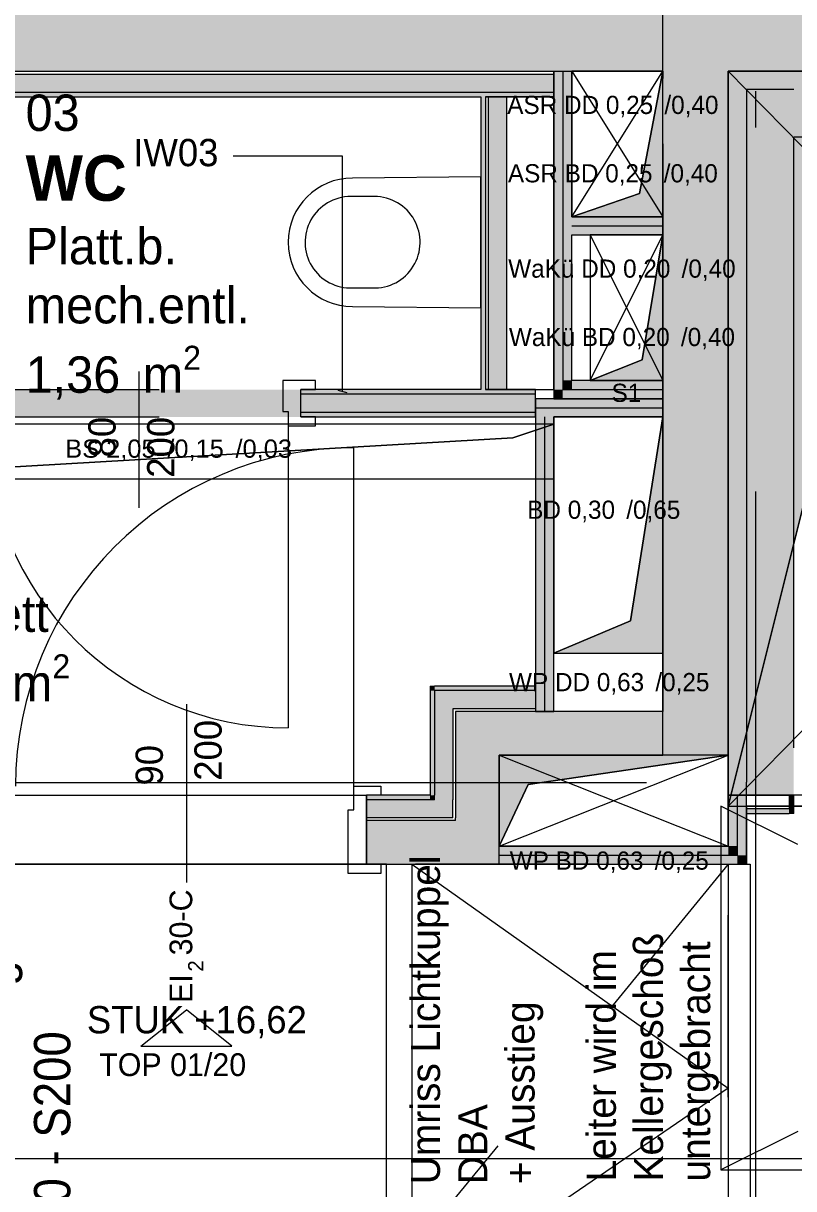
# Model space of a CAD drawing. Header units: metres. Extents: x -3 to 171, y -23 to 41.
# Drawn here: x 6.986 to 9.105, y -7.117 to -3.913 of the extents above; entities that cross this region are included whole.
import ezdxf

# ---------------------------------------------------------------- set-up
doc = ezdxf.new("R2010")
doc.units = ezdxf.units.M
doc.header["$MEASUREMENT"] = 0
for name, pattern in [('Achse', [0.004, 0.002, -0.001, 0, -0.001]), ('Strichlinie eng', [0.002, 0.0015, -0.0005]), ('Untersicht', [0.001, 0.0005, -0.0005])]:
    doc.linetypes.add(name, pattern=pattern)
for name, color, linetype in [('5._2.DG PP STG1_1_000 Achsraster', 7, 'Continuous'), ('5._2.DG PP STG1_1_120 Wand Innen tragend', 7, 'Continuous'), ('5._2.DG PP STG1_1_130 Wand Innen', 7, 'Continuous'), ('5._2.DG PP STG1_1_170 Schachtwände', 7, 'Continuous'), ('5._2.DG PP STG1_1_210 Decke', 7, 'Continuous'), ('5._2.DG PP STG1_1_220 Bodenaufbau', 7, 'Continuous'), ('5._2.DG PP STG1_1_230 Decke abgehaengt', 7, 'Continuous'), ('5._2.DG PP STG1_1_270 Deckendurchbruchsymbol', 7, 'Continuous'), ('5._2.DG PP STG1_1_420 Rampe', 7, 'Continuous'), ('5._2.DG PP STG1_1_430 Aufzug', 7, 'Continuous'), ('5._2.DG PP STG1_1_540 Sanitäreinrichtung', 7, 'Continuous'), ('5._2.DG PP STG1_1_810 Raum', 7, 'Continuous'), ('5._2.DG PP STG1_1_910 Allgemein Bemaßung.x', 7, 'Continuous'), ('5._2.DG PP STG1_1_915 Allgemein Beschriftung.x', 7, 'Continuous'), ('5._2.DG PP STG1_1_950 Polierplan Bemaßung', 7, 'Continuous')]:
    doc.layers.add(name, color=color, linetype=linetype)
doc.styles.add('ERSTELLTER_STIL_1', font='arial.ttf')
doc.styles.add('ERSTELLTER_STIL_2', font='')
doc.styles.add('ERSTELLTER_STIL_5', font='', dxfattribs={"width": 0.936868})
doc.styles.add('ERSTELLTER_STIL_6', font='')
doc.styles.get('ERSTELLTER_STIL_2').set_extended_font_data('Eurostile')
doc.styles.get('ERSTELLTER_STIL_5').set_extended_font_data('Eurostile')
doc.styles.get('ERSTELLTER_STIL_6').set_extended_font_data('Eurostile', bold=True)

msp = doc.modelspace()

# ---------------------------------------------------------------- hatches: boundary and pattern name
at = {"layer": '5._2.DG PP STG1_1_120 Wand Innen tragend', "linetype": 'Continuous', "lineweight": 13, "true_color": 0x3f7f02}
for points in [[(6.455, -4.045), (8.445, -4.045), (8.445, -3.865), (6.455, -3.865)], [(8.745, -3.865), (8.445, -3.865), (8.445, -4.045), (8.745, -4.045)], [(8.745, -4.045), (8.925, -4.045), (8.745, -3.865)], [(8.745, -3.865), (8.925, -4.045), (8.925, -3.865)], [(10.905, -3.865), (8.925, -3.865), (8.925, -4.045), (10.905, -4.045)], [(8.745, -4.045), (8.745, -5.805), (8.925, -5.805), (8.925, -4.045)], [(8.295, -5.805), (8.175, -5.805), (8.295, -5.925)], [(8.295, -5.925), (8.175, -5.805), (8.175, -5.925)], [(8.295, -5.925), (8.395, -5.925), (8.395, -5.805), (8.295, -5.805)], [(8.745, -5.805), (8.395, -5.805), (8.395, -5.925), (8.745, -5.925)], [(8.745, -5.805), (8.745, -5.925), (8.925, -5.925)], [(8.745, -5.805), (8.925, -5.925), (8.925, -5.805)], [(8.295, -6.105), (8.295, -5.925), (8.175, -5.925), (8.175, -6.105)], [(8.175, -6.105), (7.93, -6.105), (7.93, -6.225), (8.175, -6.225)], [(8.295, -6.105), (8.175, -6.105), (8.295, -6.225)], [(8.175, -6.105), (8.175, -6.225), (8.295, -6.225)]]:
    msp.add_hatch(color=76, dxfattribs=at).paths.add_polyline_path(points)
at = {"layer": '5._2.DG PP STG1_1_120 Wand Innen tragend', "linetype": 'Continuous', "lineweight": 13, "true_color": 0xffaa00}
for points in [[(6.455, -4.1025), (8.445, -4.1025), (8.445, -4.0525), (6.455, -4.0525)], [(8.1675, -5.7475), (8.1175, -5.7475), (8.1675, -5.7975)], [(8.1675, -5.7975), (8.1175, -5.7475), (8.1175, -5.7975)], [(8.1675, -5.7975), (8.395, -5.7975), (8.395, -5.7475), (8.1675, -5.7475)], [(8.1675, -6.0475), (8.1675, -5.7975), (8.1175, -5.7975), (8.1175, -6.0475)], [(7.93, -6.0475), (7.93, -6.0975), (8.1175, -6.0975), (8.1175, -6.0475)], [(8.1675, -6.0475), (8.1175, -6.0475), (8.1675, -6.0975)], [(8.1175, -6.0475), (8.1175, -6.0975), (8.1675, -6.0975)]]:
    msp.add_hatch(color=40, dxfattribs=at).paths.add_polyline_path(points)
at = {"layer": '5._2.DG PP STG1_1_120 Wand Innen tragend', "linetype": 'Continuous', "lineweight": 13, "true_color": 0xfb02fe}
for points in [[(6.455, -4.115), (8.445, -4.115), (8.445, -4.1025), (6.455, -4.1025)], [(8.1175, -5.735), (8.105, -5.735), (8.1175, -5.7475)], [(8.1175, -5.7475), (8.105, -5.735), (8.105, -5.7475)], [(8.1175, -6.035), (8.1175, -5.7475), (8.105, -5.7475), (8.105, -6.035)], [(8.1175, -5.7475), (8.395, -5.7475), (8.395, -5.735), (8.1175, -5.735)], [(7.93, -6.035), (7.93, -6.0475), (8.105, -6.0475), (8.105, -6.035)], [(8.1175, -6.035), (8.105, -6.035), (8.1175, -6.0475)], [(8.105, -6.035), (8.105, -6.0475), (8.1175, -6.0475)]]:
    msp.add_hatch(color=6, dxfattribs=at).paths.add_polyline_path(points)
at = {"layer": '5._2.DG PP STG1_1_130 Wand Innen', "linetype": 'Continuous', "lineweight": 13, "true_color": 0xfb02fe}
for points in [[(8.245, -4.115), (8.245, -4.92), (8.2575, -4.92), (8.2575, -4.115)], [(7.75, -4.92), (7.75, -4.9325), (8.395, -4.9325), (8.395, -4.92)], [(8.395, -4.9825), (7.75, -4.9825), (7.75, -4.995), (8.395, -4.995)]]:
    msp.add_hatch(color=6, dxfattribs=at).paths.add_polyline_path(points)
at = {"layer": '5._2.DG PP STG1_1_130 Wand Innen', "linetype": 'Continuous', "lineweight": 13, "true_color": 0xffaa00}
for points in [[(8.265, -4.115), (8.265, -4.92), (8.315, -4.92), (8.315, -4.115)], [(7.75, -4.9825), (8.395, -4.9825), (8.395, -4.9325), (7.75, -4.9325)]]:
    msp.add_hatch(color=40, dxfattribs=at).paths.add_polyline_path(points)
at = {"layer": '5._2.DG PP STG1_1_130 Wand Innen', "linetype": 'Continuous', "lineweight": 0, "true_color": 0xffffff}
msp.add_hatch(color=7, dxfattribs=at).paths.add_polyline_path([(7.75, -4.995), (7.75, -4.92), (6.86, -4.92), (6.86, -4.995)])
at = {"layer": '5._2.DG PP STG1_1_170 Schachtwände', "linetype": 'Continuous', "lineweight": 13, "true_color": 0xfb02fe}
for points in [[(8.445, -4.045), (8.445, -4.92), (8.47, -4.92), (8.47, -4.045)], [(8.495, -4.895), (8.495, -4.045), (8.47, -4.045), (8.47, -4.895)], [(8.495, -4.47), (8.745, -4.47), (8.745, -4.445), (8.495, -4.445)], [(8.495, -4.495), (8.745, -4.495), (8.745, -4.47), (8.495, -4.47)], [(8.495, -4.895), (8.47, -4.92), (8.495, -4.92)], [(8.47, -4.895), (8.47, -4.92), (8.495, -4.895)], [(8.495, -4.92), (8.745, -4.92), (8.745, -4.895), (8.495, -4.895)], [(8.47, -4.92), (8.445, -4.945), (8.47, -4.945)], [(8.47, -4.92), (8.445, -4.92), (8.445, -4.945)], [(8.47, -4.945), (8.745, -4.945), (8.745, -4.92), (8.47, -4.92)], [(8.395, -4.97), (8.745, -4.97), (8.745, -4.945), (8.395, -4.945)], [(8.395, -4.995), (8.745, -4.995), (8.745, -4.97), (8.395, -4.97)], [(8.395, -4.995), (8.395, -5.805), (8.42, -5.805), (8.42, -4.995)], [(8.42, -4.995), (8.42, -5.805), (8.445, -5.805), (8.445, -4.995)], [(8.95, -6.175), (8.95, -6.035), (8.925, -6.035), (8.925, -6.175)], [(8.975, -6.2), (8.975, -6.035), (8.95, -6.035), (8.95, -6.2)], [(9.105, -6.0725), (9.105, -6.035), (9.0925, -6.035), (9.0925, -6.0725)], [(9.0925, -6.0725), (8.975, -6.0725), (8.975, -6.085), (9.0925, -6.085)], [(9.0925, -6.085), (9.105, -6.085), (9.0925, -6.0725)], [(9.0925, -6.0725), (9.105, -6.085), (9.105, -6.0725)], [(8.925, -6.175), (8.295, -6.175), (8.295, -6.2), (8.925, -6.2)], [(8.925, -6.175), (8.95, -6.2), (8.95, -6.175)], [(8.925, -6.2), (8.95, -6.2), (8.925, -6.175)], [(8.95, -6.2), (8.295, -6.2), (8.295, -6.225), (8.95, -6.225)], [(8.95, -6.2), (8.975, -6.225), (8.975, -6.2)], [(8.95, -6.225), (8.975, -6.225), (8.95, -6.2)]]:
    msp.add_hatch(color=6, dxfattribs=at).paths.add_polyline_path(points)
at = {"layer": '5._2.DG PP STG1_1_270 Deckendurchbruchsymbol', "linetype": 'Continuous', "lineweight": 0}
for points in [[(8.495, -4.445), (8.745, -4.445), (8.745, -4.045), (8.6811, -4.3811)], [(8.545, -4.895), (8.745, -4.895), (8.745, -4.495), (8.6879, -4.8379)], [(8.445, -5.645), (8.745, -5.645), (8.745, -4.995), (8.6558, -5.5558)], [(8.925, -5.925), (8.295, -5.925), (8.295, -6.175), (8.3752, -6.0052)]]:
    msp.add_hatch(color=8, dxfattribs=at).paths.add_polyline_path(points)
at = {"layer": '5._2.DG PP STG1_1_270 Deckendurchbruchsymbol', "linetype": 'Continuous', "lineweight": 0, "true_color": 0x3f3f3f}
msp.add_hatch(color=250, dxfattribs=at).paths.add_polyline_path([(10.905, -4.045), (8.925, -4.045), (8.925, -6.065), (9.329, -4.449)])
at = {"layer": '5._2.DG PP STG1_1_430 Aufzug', "linetype": 'Continuous', "lineweight": 13, "true_color": 0xff6400}
for points in [[(8.925, -4.045), (8.975, -4.095), (8.975, -4.045)], [(8.925, -4.095), (8.975, -4.095), (8.925, -4.045)], [(8.975, -4.045), (8.975, -4.095), (10.855, -4.095), (10.855, -4.045)], [(8.925, -4.095), (8.925, -6.035), (8.975, -5.9989), (8.975, -4.095)], [(8.975, -5.9989), (8.925, -6.035), (8.975, -6.035)]]:
    msp.add_hatch(color=30, dxfattribs=at).paths.add_polyline_path(points)
at = {"layer": '5._2.DG PP STG1_1_430 Aufzug', "linetype": 'Continuous', "lineweight": 13, "true_color": 0x3f7f02}
for points in [[(8.975, -4.095), (9.105, -4.225), (9.105, -4.095)], [(8.975, -4.225), (9.105, -4.225), (8.975, -4.095)], [(10.725, -4.095), (9.105, -4.095), (9.105, -4.225), (10.725, -4.225)], [(8.975, -4.225), (8.975, -5.905), (9.105, -5.905), (9.105, -4.225)], [(9.105, -5.905), (8.975, -5.9989), (8.975, -6.035), (9.105, -6.035)], [(8.975, -5.9989), (9.105, -5.905), (8.975, -5.905)]]:
    msp.add_hatch(color=76, dxfattribs=at).paths.add_polyline_path(points)

# ---------------------------------------------------------------- linework, layer by layer
at = {"layer": '5._2.DG PP STG1_1_000 Achsraster', "color": 5, "linetype": 'Achse', "lineweight": 0, "ltscale": 1000}
for p, q in [((9, 3), (9, -22.5231)), ((-1.5, -6), (21, -6))]:
    msp.add_line(p, q, dxfattribs=at)
at = {"layer": '5._2.DG PP STG1_1_120 Wand Innen tragend', "color": 7, "linetype": 'Continuous', "lineweight": 18, "ltscale": 1000}
for p, q in [((6.455, -4.045), (8.445, -4.045)), ((8.295, -5.805), (8.175, -5.805)), ((8.175, -5.805), (8.175, -5.925)), ((8.295, -5.805), (8.175, -5.805)), ((8.395, -5.805), (8.295, -5.805)), ((8.175, -5.925), (8.175, -6.0975)), ((8.175, -6.105), (7.93, -6.105)), ((7.93, -6.225), (7.93, -6.105)), ((7.93, -6.225), (7.93, -6.105)), ((7.93, -6.225), (7.93, -6.105)), ((8.175, -6.105), (8.175, -6.0975)), ((8.175, -6.105), (8.175, -6.0975))]:
    msp.add_line(p, q, dxfattribs=at)
at = {"layer": '5._2.DG PP STG1_1_120 Wand Innen tragend', "color": 7, "linetype": 'Continuous', "lineweight": 13, "ltscale": 1000}
for p, q in [((6.455, -4.0525), (8.445, -4.0525)), ((6.455, -4.1025), (8.445, -4.1025)), ((7.895, -6.01), (7.895, -5.08)), ((8.1675, -5.7475), (8.1175, -5.7475)), ((8.1175, -5.7475), (8.1175, -5.7975)), ((8.1675, -5.7475), (8.1175, -5.7475)), ((8.395, -5.7475), (8.1675, -5.7475)), ((7.435, -5.785), (7.435, -6.275)), ((8.1175, -5.7975), (8.1175, -6.035)), ((8.175, -5.7975), (8.1675, -5.7975)), ((8.1675, -5.7975), (8.1675, -5.805)), ((8.175, -5.7975), (8.1675, -5.7975)), ((8.395, -5.7975), (8.175, -5.7975)), ((8.1675, -5.805), (8.1675, -6.0475)), ((7.895, -6.075), (7.895, -6.01)), ((7.895, -6.01), (7.97, -6.01)), ((7.97, -6.01), (7.97, -6.035)), ((7.93, -6.0475), (7.93, -6.035)), ((7.97, -6.035), (7.93, -6.035)), ((7.93, -6.035), (7.93, -6.225)), ((7.93, -6.0475), (7.93, -6.035)), ((7.93, -6.0475), (7.93, -6.035)), ((8.1175, -6.0475), (7.93, -6.0475)), ((7.93, -6.0975), (7.93, -6.0475)), ((7.93, -6.0975), (7.93, -6.0475)), ((7.93, -6.0975), (7.93, -6.0475)), ((8.1175, -6.0475), (8.1175, -6.035)), ((8.1175, -6.0475), (8.1175, -6.035)), ((8.1675, -6.0975), (8.1675, -6.0475)), ((8.1675, -6.0975), (8.1675, -6.0475)), ((7.88, -6.25), (7.88, -6.075)), ((7.88, -6.075), (7.895, -6.075)), ((8.1675, -6.0975), (7.93, -6.0975)), ((7.93, -6.105), (7.93, -6.0975)), ((7.93, -6.105), (7.93, -6.0975)), ((7.93, -6.105), (7.93, -6.0975)), ((7.93, -6.225), (7.97, -6.225)), ((7.97, -6.225), (7.97, -6.25)), ((7.97, -6.25), (7.88, -6.25))]:
    msp.add_line(p, q, dxfattribs=at)
at = {"layer": '5._2.DG PP STG1_1_120 Wand Innen tragend', "color": 8, "linetype": 'Continuous', "lineweight": 13, "ltscale": 1000}
for p, q in [((6.94, -6.035), (7.93, -6.035)), ((6.94, -6.225), (7.93, -6.225))]:
    msp.add_line(p, q, dxfattribs=at)
at = {"layer": '5._2.DG PP STG1_1_120 Wand Innen tragend', "color": 7, "linetype": 'Continuous', "lineweight": 13, "ltscale": 1000, "flags": 128}
for points in [[(8.445, -4.0525), (8.445, -4.045)], [(8.445, -4.1025), (8.445, -4.0525)], [(6.555, -4.115), (8.245, -4.115)], [(8.2575, -4.115), (8.445, -4.115)], [(8.445, -4.115), (8.445, -4.1025)], [(8.745, -4.2525), (8.745, -4.245)], [(8.745, -4.2525), (8.745, -4.245)], [(8.745, -4.3025), (8.745, -4.2525)], [(8.745, -4.3025), (8.745, -4.2525)], [(8.745, -4.315), (8.745, -4.3025)], [(8.745, -4.315), (8.745, -4.3025)], [(8.105, -5.735), (8.1175, -5.735)], [(8.105, -5.735), (8.105, -6.035)], [(8.395, -5.735), (8.1175, -5.735)], [(8.395, -5.735), (8.395, -5.7475)], [(8.395, -5.7475), (8.395, -5.7975)], [(8.395, -5.7975), (8.395, -5.805)], [(8.105, -6.035), (7.93, -6.035)]]:
    msp.add_lwpolyline(points, dxfattribs=at)
at = {"layer": '5._2.DG PP STG1_1_120 Wand Innen tragend', "color": 7, "linetype": 'Continuous', "lineweight": 18, "ltscale": 1000, "flags": 128}
for points in [[(8.445, -4.045), (8.745, -4.045)], [(8.745, -4.045), (8.745, -4.065)], [(8.745, -4.245), (8.745, -4.065)], [(8.925, -4.045), (10.905, -4.045)], [(8.925, -5.925), (8.925, -4.045)], [(8.745, -4.245), (8.745, -5.805)], [(8.745, -5.805), (8.395, -5.805)], [(8.295, -6.105), (8.295, -5.925)], [(8.295, -5.925), (8.395, -5.925)], [(8.395, -5.925), (8.745, -5.925)], [(8.925, -5.925), (8.745, -5.925)], [(8.295, -6.225), (8.295, -6.105)], [(7.93, -6.225), (8.295, -6.225)]]:
    msp.add_lwpolyline(points, dxfattribs=at)
at = {"layer": '5._2.DG PP STG1_1_120 Wand Innen tragend', "color": 7, "linetype": 'Continuous', "lineweight": 13, "ltscale": 1000}
msp.add_arc((7.895, -6.01), 0.93, 90, 180, dxfattribs=at)
at = {"layer": '5._2.DG PP STG1_1_120 Wand Innen tragend', "color": 7, "linetype": 'Continuous', "lineweight": 18, "ltscale": 1000}
msp.add_point((8.745, -4.245), dxfattribs=at)
at = {"layer": '5._2.DG PP STG1_1_120 Wand Innen tragend', "color": 7, "linetype": 'Continuous', "lineweight": 13, "ltscale": 1000}
for p in [(8.745, -4.2525), (8.745, -4.3025)]:
    msp.add_point(p, dxfattribs=at)
at = {"layer": '5._2.DG PP STG1_1_130 Wand Innen', "color": 7, "linetype": 'Continuous', "lineweight": 18, "ltscale": 1000}
for p, q in [((8.2575, -4.115), (8.2575, -4.92)), ((8.265, -4.115), (8.265, -4.92)), ((8.315, -4.115), (8.315, -4.92)), ((7.75, -4.9325), (7.75, -4.92)), ((7.75, -4.9325), (7.75, -4.92)), ((7.75, -4.9325), (7.75, -4.92)), ((8.395, -4.9325), (7.75, -4.9325)), ((7.75, -4.9825), (7.75, -4.9325)), ((7.75, -4.9825), (7.75, -4.9325)), ((7.75, -4.9825), (7.75, -4.9325)), ((7.75, -4.9825), (8.395, -4.9825)), ((7.75, -4.995), (7.75, -4.9825)), ((7.75, -4.995), (7.75, -4.9825)), ((7.75, -4.995), (7.75, -4.9825))]:
    msp.add_line(p, q, dxfattribs=at)
at = {"layer": '5._2.DG PP STG1_1_130 Wand Innen', "color": 7, "linetype": 'Continuous', "lineweight": 13, "ltscale": 1000}
for p, q in [((7.305, -5.245), (7.305, -4.87)), ((7.7, -4.895), (7.7, -4.98)), ((7.79, -4.895), (7.7, -4.895)), ((7.79, -4.92), (7.79, -4.895)), ((7.75, -4.995), (7.75, -4.92)), ((7.75, -4.92), (7.79, -4.92)), ((7.7, -4.98), (7.715, -4.98)), ((7.715, -4.98), (7.715, -5.02)), ((7.79, -4.995), (7.75, -4.995)), ((7.79, -5.02), (7.79, -4.995)), ((7.715, -5.02), (7.79, -5.02)), ((7.715, -5.02), (7.715, -5.85))]:
    msp.add_line(p, q, dxfattribs=at)
at = {"layer": '5._2.DG PP STG1_1_130 Wand Innen', "color": 8, "linetype": 'Untersicht', "lineweight": 13, "ltscale": 1000}
for p, q in [((6.86, -4.92), (7.75, -4.92)), ((6.86, -4.995), (7.75, -4.995))]:
    msp.add_line(p, q, dxfattribs=at)
at = {"layer": '5._2.DG PP STG1_1_130 Wand Innen', "color": 7, "linetype": 'Continuous', "lineweight": 18, "ltscale": 1000, "flags": 128}
for points in [[(8.245, -4.115), (8.245, -4.92)], [(8.445, -4.115), (8.2575, -4.115)], [(8.445, -4.92), (8.445, -4.115)], [(8.245, -4.92), (7.75, -4.92)], [(8.2575, -4.92), (8.445, -4.92)], [(8.395, -4.92), (8.2575, -4.92)], [(8.395, -4.9325), (8.395, -4.92)], [(8.395, -4.9825), (8.395, -4.9325)], [(7.75, -4.995), (8.395, -4.995)], [(8.395, -4.995), (8.395, -4.9825)]]:
    msp.add_lwpolyline(points, dxfattribs=at)
at = {"layer": '5._2.DG PP STG1_1_130 Wand Innen', "color": 7, "linetype": 'Continuous', "lineweight": 13, "ltscale": 1000}
msp.add_arc((7.715, -5.02), 0.83, 180, 270, dxfattribs=at)
at = {"layer": '5._2.DG PP STG1_1_170 Schachtwände', "color": 7, "linetype": 'Continuous', "lineweight": 18, "ltscale": 1000}
for p, q in [((8.47, -4.045), (8.47, -4.895)), ((8.495, -4.47), (8.745, -4.47)), ((8.47, -4.895), (8.47, -4.92)), ((8.47, -4.92), (8.495, -4.92)), ((8.495, -4.92), (8.745, -4.92)), ((8.395, -4.97), (8.745, -4.97)), ((8.42, -4.995), (8.42, -5.805)), ((8.95, -6.175), (8.95, -6.035)), ((8.95, -6.2), (8.95, -6.175)), ((8.295, -6.2), (8.925, -6.2)), ((8.925, -6.2), (8.95, -6.2))]:
    msp.add_line(p, q, dxfattribs=at)
at = {"layer": '5._2.DG PP STG1_1_170 Schachtwände', "color": 7, "linetype": 'Continuous', "lineweight": 18, "ltscale": 1000, "flags": 128}
for points in [[(8.445, -4.045), (8.445, -4.945)], [(8.445, -4.045), (8.47, -4.045)], [(8.47, -4.045), (8.495, -4.045)], [(8.495, -4.445), (8.495, -4.045)], [(8.745, -4.445), (8.495, -4.445)], [(8.745, -4.495), (8.745, -4.445)], [(8.495, -4.495), (8.745, -4.495)], [(8.495, -4.895), (8.495, -4.495)], [(8.745, -4.895), (8.495, -4.895)], [(8.745, -4.92), (8.745, -4.895)], [(8.745, -4.945), (8.745, -4.92)], [(8.745, -4.945), (8.395, -4.945)], [(8.395, -4.945), (8.395, -4.995)], [(8.445, -4.945), (8.47, -4.945)], [(8.47, -4.945), (8.745, -4.945)], [(8.745, -4.995), (8.745, -4.945)], [(8.395, -4.995), (8.395, -5.805)], [(8.445, -4.995), (8.745, -4.995)], [(8.445, -5.805), (8.445, -4.995)], [(8.395, -5.805), (8.445, -5.805)], [(8.95, -6.035), (8.925, -6.035)], [(8.925, -6.035), (8.925, -6.175)], [(8.975, -6.035), (8.95, -6.035)], [(8.975, -6.2), (8.975, -6.035)], [(8.925, -6.175), (8.295, -6.175)], [(8.295, -6.2), (8.295, -6.175)], [(8.295, -6.225), (8.295, -6.2)], [(8.975, -6.225), (8.975, -6.2)], [(8.295, -6.225), (8.975, -6.225)]]:
    msp.add_lwpolyline(points, dxfattribs=at)
at = {"layer": '5._2.DG PP STG1_1_170 Schachtwände', "color": 7, "linetype": 'Continuous', "lineweight": 13, "ltscale": 1000, "flags": 128}
for points in [[(9.0925, -6.035), (9.0925, -6.0725)], [(9.105, -6.035), (9.0925, -6.035)], [(9.105, -6.085), (9.105, -6.035)], [(9.0925, -6.0725), (8.975, -6.0725)], [(8.975, -6.085), (8.975, -6.0725)], [(8.975, -6.085), (9.0925, -6.085)], [(9.105, -6.085), (9.0925, -6.085)]]:
    msp.add_lwpolyline(points, dxfattribs=at)
at = {"layer": '5._2.DG PP STG1_1_210 Decke', "color": 7, "linetype": 'Continuous', "lineweight": 13, "ltscale": 1000, "true_color": 0xf4f4f4, "flags": 128}
msp.add_lwpolyline([(10.905, -6.065), (10.905, -4.045), (8.925, -4.045), (8.925, -6.065)], close=True, dxfattribs=at)
at = {"layer": '5._2.DG PP STG1_1_220 Bodenaufbau', "color": 7, "linetype": 'Continuous', "lineweight": 13, "ltscale": 1000, "true_color": 0xf4f4f4, "flags": 128}
for points in [[(11.975, -8.775), (6.835, -8.775), (6.835, -6.225), (8.295, -6.225), (8.295, -5.925), (8.745, -5.925), (8.745, -3.865), (11.085, -3.865), (11.085, -6.225), (10.925, -6.225), (10.925, -7.535), (11.975, -7.535)], [(8.985, -7.555), (10.925, -7.555), (10.925, -6.065), (8.975, -6.065), (8.975, -6.225), (8.985, -6.225)], [(7.985, -6.225), (6.835, -6.225), (6.835, -8.775), (8.055, -8.775), (8.055, -7.555), (7.985, -7.555)]]:
    msp.add_lwpolyline(points, close=True, dxfattribs=at)
at = {"layer": '5._2.DG PP STG1_1_220 Bodenaufbau', "color": 7, "linetype": 'Continuous', "lineweight": 13, "ltscale": 1000, "flags": 128}
for points in [[(7.985, -6.225), (8.985, -6.225)], [(7.985, -7.455), (7.985, -6.225)], [(8.985, -6.225), (8.985, -7.455)]]:
    msp.add_lwpolyline(points, dxfattribs=at)
at = {"layer": '5._2.DG PP STG1_1_230 Decke abgehaengt', "color": 8, "linetype": 'Untersicht', "lineweight": 13, "ltscale": 1000}
msp.add_line((8.925, -6.225), (6.8681, -8.7353), dxfattribs=at)
at = {"layer": '5._2.DG PP STG1_1_230 Decke abgehaengt', "color": 8, "linetype": 'Untersicht', "lineweight": 13, "ltscale": 1000, "flags": 128}
msp.add_lwpolyline([(6.835, -8.775), (8.1691, -8.775), (8.1691, -7.535), (8.925, -7.535), (8.925, -6.225), (6.835, -6.225)], close=True, dxfattribs=at)
at = {"layer": '5._2.DG PP STG1_1_270 Deckendurchbruchsymbol', "color": 7, "linetype": 'Strichlinie eng', "lineweight": 13, "ltscale": 1000}
for p, q in [((8.495, -4.445), (8.745, -4.045)), ((8.495, -4.045), (8.745, -4.445)), ((10.905, -4.045), (8.925, -6.065)), ((10.905, -6.065), (8.925, -4.045)), ((8.545, -4.895), (8.745, -4.495)), ((8.545, -4.495), (8.745, -4.895)), ((8.295, -6.175), (8.925, -5.925)), ((8.295, -5.925), (8.925, -6.175)), ((10.905, -6.065), (8.905, -7.065)), ((10.905, -7.065), (8.905, -6.065))]:
    msp.add_line(p, q, dxfattribs=at)
at = {"layer": '5._2.DG PP STG1_1_270 Deckendurchbruchsymbol', "color": 7, "linetype": 'Continuous', "lineweight": 13, "ltscale": 1000, "flags": 128}
for points in [[(8.6811, -4.3811), (8.745, -4.045), (8.495, -4.045), (8.495, -4.445)], [(8.495, -4.445), (8.745, -4.445), (8.745, -4.045), (8.6811, -4.3811)], [(9.329, -4.449), (8.925, -6.065), (10.905, -6.065), (10.905, -4.045)], [(10.905, -4.045), (8.925, -4.045), (8.925, -6.065), (9.329, -4.449)], [(8.6879, -4.8379), (8.745, -4.495), (8.545, -4.495), (8.545, -4.895)], [(8.545, -4.895), (8.745, -4.895), (8.745, -4.495), (8.6879, -4.8379)], [(8.6558, -5.5558), (8.745, -4.995), (8.445, -4.995), (8.445, -5.645)], [(8.445, -5.645), (8.745, -5.645), (8.745, -4.995), (8.6558, -5.5558)], [(8.3752, -6.0052), (8.295, -6.175), (8.925, -6.175), (8.925, -5.925)], [(8.925, -5.925), (8.295, -5.925), (8.295, -6.175), (8.3752, -6.0052)]]:
    msp.add_lwpolyline(points, close=True, dxfattribs=at)
at = {"layer": '5._2.DG PP STG1_1_270 Deckendurchbruchsymbol', "color": 7, "linetype": 'Strichlinie eng', "lineweight": 13, "ltscale": 1000, "flags": 128}
for points in [[(8.745, -4.445), (8.745, -4.045), (8.495, -4.045), (8.495, -4.445)], [(8.925, -4.045), (8.925, -6.065), (10.905, -6.065), (10.905, -4.045)], [(8.745, -4.895), (8.745, -4.495), (8.545, -4.495), (8.545, -4.895)], [(8.925, -6.175), (8.925, -5.925), (8.295, -5.925), (8.295, -6.175)], [(8.905, -6.065), (8.905, -7.065), (10.905, -7.065), (10.905, -6.065)]]:
    msp.add_lwpolyline(points, close=True, dxfattribs=at)
at = {"layer": '5._2.DG PP STG1_1_270 Deckendurchbruchsymbol', "color": 1, "linetype": 'Continuous', "lineweight": 0, "ltscale": 1000, "flags": 128}
for points in [[(8.333, -5.0531), (8.445, -5.0151), (6.395, -5.015), (6.395, -5.165)], [(6.395, -5.165), (8.445, -5.1651), (8.445, -5.0151), (8.333, -5.0531)]]:
    msp.add_lwpolyline(points, close=True, dxfattribs=at)
at = {"layer": '5._2.DG PP STG1_1_420 Rampe', "color": 253, "linetype": 'Continuous', "lineweight": 13, "ltscale": 1000, "true_color": 0xb4b4b4, "flags": 128}
for points in [[(8.055, -6.225), (8.925, -6.84), (8.055, -7.435)], [(8.055, -6.225), (8.055, -7.435)], [(8.925, -6.225), (8.925, -7.435)]]:
    msp.add_lwpolyline(points, dxfattribs=at)
at = {"layer": '5._2.DG PP STG1_1_430 Aufzug', "color": 7, "linetype": 'Continuous', "lineweight": 18, "ltscale": 1000}
for p, q in [((9.105, -4.095), (8.975, -4.095)), ((8.975, -4.095), (8.975, -4.225)), ((9.105, -4.095), (8.975, -4.095)), ((8.975, -4.225), (8.975, -5.905)), ((8.975, -5.905), (8.975, -5.9989)), ((8.975, -6.035), (8.975, -5.9989))]:
    msp.add_line(p, q, dxfattribs=at)
at = {"layer": '5._2.DG PP STG1_1_430 Aufzug', "color": 7, "linetype": 'Continuous', "lineweight": 13, "ltscale": 1000, "flags": 128}
for points in [[(8.925, -4.045), (8.975, -4.045)], [(8.925, -4.045), (8.925, -6.035)], [(10.905, -4.045), (8.975, -4.045)], [(8.925, -6.035), (8.975, -6.035)]]:
    msp.add_lwpolyline(points, dxfattribs=at)
at = {"layer": '5._2.DG PP STG1_1_430 Aufzug', "color": 7, "linetype": 'Continuous', "lineweight": 18, "ltscale": 1000, "flags": 128}
for points in [[(9.105, -5.905), (9.105, -4.225)], [(9.105, -4.225), (10.725, -4.225)], [(8.975, -6.035), (9.105, -6.035)]]:
    msp.add_lwpolyline(points, dxfattribs=at)
at = {"layer": '5._2.DG PP STG1_1_430 Aufzug', "color": 30, "linetype": 'Continuous', "lineweight": 13, "ltscale": 1000, "true_color": 0xff6400, "flags": 128}
msp.add_lwpolyline([(8.925, -6.065), (10.905, -6.065), (10.905, -6.035), (8.925, -6.035)], close=True, dxfattribs=at)
at = {"layer": '5._2.DG PP STG1_1_430 Aufzug', "color": 30, "linetype": 'Untersicht', "lineweight": 13, "ltscale": 1000, "true_color": 0xff6400, "flags": 128}
msp.add_lwpolyline([(8.925, -6.065), (10.905, -6.065), (10.905, -6.035), (8.925, -6.035)], close=True, dxfattribs=at)
at = {"layer": '5._2.DG PP STG1_1_540 Sanitäreinrichtung', "color": 150, "linetype": 'Continuous', "lineweight": 13, "ltscale": 1000, "true_color": 0x0f7ffe}
for p, q in [((7.9519, -4.3892), (7.887, -4.3892)), ((7.9519, -4.6408), (7.887, -4.6408))]:
    msp.add_line(p, q, dxfattribs=at)
at = {"layer": '5._2.DG PP STG1_1_540 Sanitäreinrichtung', "color": 150, "linetype": 'Continuous', "lineweight": 13, "ltscale": 1000, "true_color": 0x0f7ffe, "flags": 128}
msp.add_lwpolyline([(8.245, -4.695), (8.245, -4.335), (7.8915, -4.3385, 0.999827), (7.8915, -4.6915)], format="xyb", close=True, dxfattribs=at)
at = {"layer": '5._2.DG PP STG1_1_540 Sanitäreinrichtung', "color": 150, "linetype": 'Continuous', "lineweight": 13, "ltscale": 1000, "true_color": 0x0f7ffe}
for centre, start, end in [((7.8871, -4.515), 90.0407, 272.4294), ((7.9519, -4.515), 267.5706, 89.9593)]:
    msp.add_arc(centre, 0.1258, start, end, dxfattribs=at)
at = {"layer": '5._2.DG PP STG1_1_910 Allgemein Bemaßung.x', "color": 7, "linetype": 'Continuous', "lineweight": 13, "ltscale": 1000}
for p, q in [((7.31, -6.725), (7.435, -6.625)), ((7.56, -6.725), (7.435, -6.625)), ((7.31, -6.725), (7.56, -6.725))]:
    msp.add_line(p, q, dxfattribs=at)
at = {"layer": '5._2.DG PP STG1_1_915 Allgemein Beschriftung.x', "color": 7, "linetype": 'Continuous', "lineweight": 13, "ltscale": 1000}
for p, q in [((7.864, -4.2784), (7.5636, -4.2784)), ((7.864, -4.925), (7.864, -4.2784)), ((7.8515, -4.9217), (7.8765, -4.9283))]:
    msp.add_line(p, q, dxfattribs=at)
at = {"layer": '5._2.DG PP STG1_1_950 Polierplan Bemaßung', "color": 6, "linetype": 'Continuous', "lineweight": 13, "ltscale": 1000, "true_color": 0xfb02fe}
msp.add_line((6.835, -7.0337), (18.9617, -7.0337), dxfattribs=at)

# ---------------------------------------------------------------- texts
at = {"layer": '5._2.DG PP STG1_1_120 Wand Innen tragend', "color": 7, "linetype": 'Continuous', "lineweight": 13, "attachment_point": 9, "rotation": 90, "style": 'ERSTELLTER_STIL_2'}
for s, insert, char_height in [('\\A1;{\\pqr;\\pt0;\\fEurostile|b0|i0|c0|p0;\\W1.000000;200}', (7.533, -5.828), 0.075), ('\\A1;{\\pqr;\\pt0;\\fEurostile|b0|i0|c0|p0;\\W1.000000;90}', (7.3714, -5.897), 0.075), ('\\A1;{\\pqr;\\pt0;\\fEurostile|b0|i0|c0|p0;\\W1.000000;30-C}', (7.452, -6.2942), 0.0625), ('\\A1;{\\pqr;\\pt0;\\fEurostile|b0|i0|c0|p0;\\W1.000000;2}', (7.4814, -6.4889), 0.041667), ('\\A1;{\\pqr;\\pt0;\\fEurostile|b0|i0|c0|p0;\\W1.000000;EI}', (7.4514, -6.5273), 0.0625)]:
    msp.add_mtext(s, dxfattribs=dict(at, insert=insert, char_height=char_height))
at = {"layer": '5._2.DG PP STG1_1_120 Wand Innen tragend', "color": 7, "linetype": 'Continuous', "lineweight": 13, "insert": (7.7662, -6.7037), "char_height": 0.075, "attachment_point": 9, "style": 'ERSTELLTER_STIL_2'}
msp.add_mtext('\\A1;{\\pqr;\\pt0;\\fEurostile|b0|i0|c0|p0;\\W1.000000;STUK +16,62}', dxfattribs=at)
at = {"layer": '5._2.DG PP STG1_1_130 Wand Innen', "color": 7, "linetype": 'Continuous', "lineweight": 13, "char_height": 0.075, "attachment_point": 9, "rotation": 90, "style": 'ERSTELLTER_STIL_2'}
for s, insert in [('\\A1;{\\pqr;\\pt0;\\fEurostile|b0|i0|c0|p0;\\W1.000000;80}', (7.2414, -4.995)), ('\\A1;{\\pqr;\\pt0;\\fEurostile|b0|i0|c0|p0;\\W1.000000;200}', (7.403, -4.995))]:
    msp.add_mtext(s, dxfattribs=dict(at, insert=insert))
at = {"layer": '5._2.DG PP STG1_1_270 Deckendurchbruchsymbol', "color": 1, "linetype": 'Continuous', "lineweight": 0, "char_height": 0.05, "style": 'ERSTELLTER_STIL_2'}
for s, insert, attachment_point in [('\\A1;{\\pqc;\\pt0;\\fEurostile|b0|i0|c0|p0;\\W1.000000;ASR DD 0,25\\fEurostile|b0|i0|c0|p0;\\W1.000000;\\A1{\\H.66x;\\S^  ;}\\fEurostile|b0|i0|c0|p0;\\W1.000000; /0,40\\fEurostile|b0|i0|c0|p0;\\W1.000000;\\A1{\\H.66x;\\S^  ;}\\fEurostile|b0|i0|c0|p0;\\W1.000000;\\fEurostile|b0|i0|c0|p0;\\W1.000000;\\A1{\\H.66x;\\S^  ;}}', (8.62, -4.177), 8), ('\\A1;{\\pqc;\\pt0;\\fEurostile|b0|i0|c0|p0;\\W1.000000;ASR BD 0,25\\fEurostile|b0|i0|c0|p0;\\W1.000000;\\A1{\\H.66x;\\S^  ;}\\fEurostile|b0|i0|c0|p0;\\W1.000000; /0,40\\fEurostile|b0|i0|c0|p0;\\W1.000000;\\A1{\\H.66x;\\S^  ;}\\fEurostile|b0|i0|c0|p0;\\W1.000000;\\fEurostile|b0|i0|c0|p0;\\W1.000000;\\A1{\\H.66x;\\S^  ;}}', (8.62, -4.365), 8), ('\\A1;{\\pqc;\\pt0;\\fEurostile|b0|i0|c0|p0;\\W1.000000;WaKü DD 0,20\\fEurostile|b0|i0|c0|p0;\\W1.000000;\\A1{\\H.66x;\\S^  ;}\\fEurostile|b0|i0|c0|p0;\\W1.000000; /0,40\\fEurostile|b0|i0|c0|p0;\\W1.000000;\\A1{\\H.66x;\\S^  ;}\\fEurostile|b0|i0|c0|p0;\\W1.000000;\\fEurostile|b0|i0|c0|p0;\\W1.000000;\\A1{\\H.66x;\\S^  ;}}', (8.645, -4.627), 8), ('\\A1;{\\pqc;\\pt0;\\fEurostile|b0|i0|c0|p0;\\W1.000000;WaKü BD 0,20\\fEurostile|b0|i0|c0|p0;\\W1.000000;\\A1{\\H.66x;\\S^  ;}\\fEurostile|b0|i0|c0|p0;\\W1.000000; /0,40\\fEurostile|b0|i0|c0|p0;\\W1.000000;\\A1{\\H.66x;\\S^  ;}\\fEurostile|b0|i0|c0|p0;\\W1.000000;\\fEurostile|b0|i0|c0|p0;\\W1.000000;\\A1{\\H.66x;\\S^  ;}}', (8.645, -4.815), 8), ('\\A1;{\\pqc;\\pt0;\\fEurostile|b0|i0|c0|p0;\\W1.000000;S1}', (8.645, -4.9039), 2), ('\\A1;{\\pqc;\\pt0;\\fEurostile|b0|i0|c0|p0;\\W1.000000;BD 0,30\\fEurostile|b0|i0|c0|p0;\\W1.000000;\\A1{\\H.66x;\\S^  ;}\\fEurostile|b0|i0|c0|p0;\\W1.000000; /0,65\\fEurostile|b0|i0|c0|p0;\\W1.000000;\\A1{\\H.66x;\\S^  ;}\\fEurostile|b0|i0|c0|p0;\\W1.000000;\\fEurostile|b0|i0|c0|p0;\\W1.000000;\\A1{\\H.66x;\\S^  ;}}', (8.595, -5.2899), 8), ('\\A1;{\\pqc;\\pt0;\\fEurostile|b0|i0|c0|p0;\\W1.000000;WP DD 0,63\\fEurostile|b0|i0|c0|p0;\\W1.000000;\\A1{\\H.66x;\\S^  ;}\\fEurostile|b0|i0|c0|p0;\\W1.000000; /0,25\\fEurostile|b0|i0|c0|p0;\\W1.000000;\\A1{\\H.66x;\\S^  ;}\\fEurostile|b0|i0|c0|p0;\\W1.000000;\\fEurostile|b0|i0|c0|p0;\\W1.000000;\\A1{\\H.66x;\\S^  ;}}', (8.61, -5.7638), 8), ('\\A1;{\\pqc;\\pt0;\\fEurostile|b0|i0|c0|p0;\\W1.000000;WP BD 0,63\\fEurostile|b0|i0|c0|p0;\\W1.000000;\\A1{\\H.66x;\\S^  ;}\\fEurostile|b0|i0|c0|p0;\\W1.000000; /0,25\\fEurostile|b0|i0|c0|p0;\\W1.000000;\\A1{\\H.66x;\\S^  ;}\\fEurostile|b0|i0|c0|p0;\\W1.000000;\\fEurostile|b0|i0|c0|p0;\\W1.000000;\\A1{\\H.66x;\\S^  ;}}', (8.61, -6.2544), 8)]:
    msp.add_mtext(s, dxfattribs=dict(at, insert=insert, attachment_point=attachment_point))
at = {"layer": '5._2.DG PP STG1_1_270 Deckendurchbruchsymbol', "color": 1, "linetype": 'Continuous', "lineweight": 0, "insert": (7.42, -5.1219), "char_height": 0.05, "attachment_point": 8, "rotation": 359.9959, "style": 'ERSTELLTER_STIL_1'}
msp.add_mtext('\\A1;{\\pqc;\\pt0;\\fArial|b0|i0|c0|p0;\\W1.000000;BS 2,05\\fArial|b0|i0|c0|p0;\\W1.000000;\\A1{\\H.66x;\\S^  ;}\\fArial|b0|i0|c0|p0;\\W1.000000; /0,15\\fArial|b0|i0|c0|p0;\\W1.000000;\\A1{\\H.66x;\\S^  ;}\\fArial|b0|i0|c0|p0;\\W1.000000; /0,03\\fArial|b0|i0|c0|p0;\\W1.000000;\\A1{\\H.66x;\\S^  ;}}', dxfattribs=at)
at = {"layer": '5._2.DG PP STG1_1_810 Raum', "color": 7, "linetype": 'Continuous', "lineweight": 13, "attachment_point": 1}
for s, insert, char_height, style in [('\\A1;{\\pql;\\pt0;\\fEurostile|b0|i0|c0|p0;\\W1.000000;03}', (6.9928, -4.109), 0.1, 'ERSTELLTER_STIL_2'), ('\\A1;{\\pql;\\pt0;\\fEurostile|b1|i0|c0|p0;\\W1.000000;WC}', (6.9928, -4.2761), 0.125, 'ERSTELLTER_STIL_6'), ('\\A1;{\\pql;\\pt0;\\fEurostile|b0|i0|c0|p0;\\W1.000000;Platt.b.}', (6.9928, -4.4756), 0.1, 'ERSTELLTER_STIL_2'), ('\\A1;{\\pql;\\pt0;\\fEurostile|b0|i0|c0|p0;\\W1.000000;mech.entl.}', (6.9928, -4.6381), 0.1, 'ERSTELLTER_STIL_2'), ('\\A1;{\\pql;\\pt0,0.05;\\fEurostile|b0|i0|c0|p0;\\W1.000000;1,36\\fEurostile|b0|i0|c0|p0;\\W1.000000;\\A1{\\H.66x;\\S^  ;}\\fEurostile|b0|i0|c0|p0;\\W1.000000; m\\fEurostile|b0|i0|c0|p0;\\W1.000000;\\A1{\\H.66x;\\S2^  ;}}', (6.9928, -4.7996), 0.1, 'ERSTELLTER_STIL_2'), ('\\A1;{\\pql;\\pt0;\\fEurostile|b0|i0|c0|p0;\\W1.000000;Parkett}', (6.6331, -5.4862), 0.1, 'ERSTELLTER_STIL_2'), ('\\A1;{\\pql;\\pt0,0.05;\\fEurostile|b0|i0|c0|p0;\\W1.000000;1,95\\fEurostile|b0|i0|c0|p0;\\W1.000000;\\A1{\\H.66x;\\S^  ;}\\fEurostile|b0|i0|c0|p0;\\W1.000000; m\\fEurostile|b0|i0|c0|p0;\\W1.000000;\\A1{\\H.66x;\\S2^  ;}}', (6.6331, -5.6477), 0.1, 'ERSTELLTER_STIL_2')]:
    msp.add_mtext(s, dxfattribs=dict(at, insert=insert, char_height=char_height, style=style))
at = {"layer": '5._2.DG PP STG1_1_910 Allgemein Bemaßung.x', "color": 7, "linetype": 'Continuous', "lineweight": 13, "insert": (7.1952, -6.7763), "char_height": 0.0625, "attachment_point": 4, "style": 'ERSTELLTER_STIL_2'}
msp.add_mtext('\\A1;{\\pql;\\fEurostile|b0|i0|c0|p0;\\W1.000000;TOP 01/20}', dxfattribs=at)
at = {"layer": '5._2.DG PP STG1_1_915 Allgemein Beschriftung.x', "color": 7, "linetype": 'Continuous', "lineweight": 13, "insert": (7.2891, -4.269), "char_height": 0.075, "attachment_point": 4, "style": 'ERSTELLTER_STIL_2'}
msp.add_mtext('\\A1;{\\pql;\\fEurostile|b0|i0|c0|p0;\\W1.000000;IW03}', dxfattribs=at)
at = {"layer": '5._2.DG PP STG1_1_915 Allgemein Beschriftung.x', "color": 7, "linetype": 'Continuous', "lineweight": 13, "attachment_point": 7, "rotation": 90}
for s, insert, char_height, width, line_spacing_factor, style in [('\\A1;{\\pql;\\fEurostile|b0|i0|c0|p0;\\W1.000000;Umriss Lichtkuppel DBA\\P\\pql;\\fEurostile|b0|i0|c0|p0;\\W1.000000;+ Au\\fEurostile|b0|i0|c0|p0;\\W1.000000;s\\fEurostile|b0|i0|c0|p0;\\W1.000000;stieg}', (8.4165, -7.1045), 0.08, 0.92006, 0.975003, 'ERSTELLTER_STIL_2'), ('\\A1;{\\pql;\\fEurostile|b0|i0|c0|p0;\\W0.936868;Revisionsöffnungen EI2 30 - S200}', (7.1173, -7.45), 0.1, 1.130625, 0.968182, 'ERSTELLTER_STIL_5'), ('\\A1;{\\pql;\\fEurostile|b0|i0|c0|p0;\\W1.000000;Leiter wird im Kellergeschoß untergebracht}', (8.8994, -7.097), 0.08, 0.776096, 0.971797, 'ERSTELLTER_STIL_2')]:
    msp.add_mtext(s, dxfattribs=dict(at, insert=insert, char_height=char_height, width=width, line_spacing_factor=line_spacing_factor, style=style))
at = {"layer": '5._2.DG PP STG1_1_950 Polierplan Bemaßung', "color": 7, "linetype": 'Continuous', "lineweight": 13, "insert": (9.105, -6.035), "char_height": 0.075, "attachment_point": 1, "style": 'ERSTELLTER_STIL_2'}
msp.add_mtext('\\A1;{\\pql;\\pt0,1;\\fEurostile|b0|i0|c0|p0;\\W1.000000;}', dxfattribs=at)

doc.saveas('drawing.dxf')
